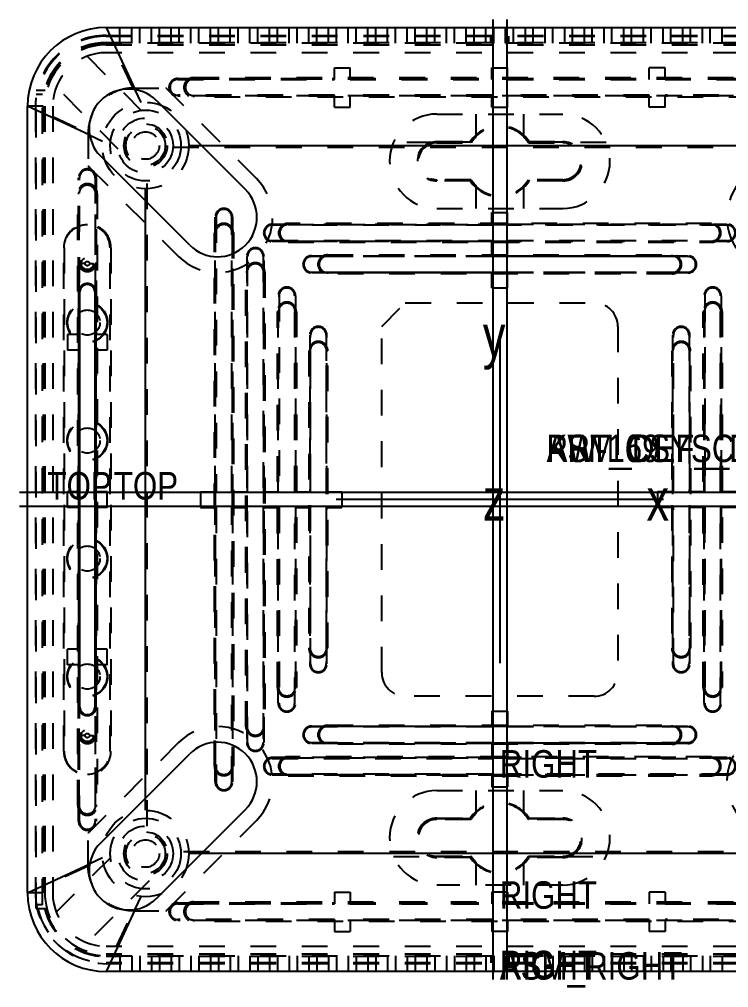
# Model space of a CAD drawing. Header units: millimetres. Extents: x 0 to 594, y 0 to 420.
# Drawn here: x 101.2 to 191.4, y 99.9 to 223 of the extents above; entities that cross this region are included whole.
import ezdxf

# ---------------------------------------------------------------- set-up
doc = ezdxf.new("R2010")
doc.units = ezdxf.units.MM
doc.header["$LTSCALE"] = 32.67
doc.linetypes.add('HIDDEN', pattern=[0.2, 0.1, -0.1])
doc.layers.get('0').update_dxf_attribs({"linetype": 'CONTINUOUS'})
for name, color, linetype in [('01___PRT_ALL_DTM_PLN', 7, 'CONTINUOUS'), ('01__ASM_ALL_DTM_PLN', 7, 'CONTINUOUS'), ('05___PRT_ALL_DTM_CSYS', 7, 'CONTINUOUS'), ('05__ASM_ALL_DTM_CSYS', 7, 'CONTINUOUS'), ('DEFAULT_2', 8, 'HIDDEN')]:
    doc.layers.add(name, color=color, linetype=linetype)
doc.styles.get("Standard").update_dxf_attribs({"font": 'txt', "width": 0.85})
doc.styles.add('TEXTSTYLE_2', font='txt', dxfattribs={"width": 0.8})

msp = doc.modelspace()

# ---------------------------------------------------------------- linework, layer by layer
at = {"color": 7, "linetype": 'Continuous'}
for p, q in [((112.28, 221.95), (115.97, 214.05)), ((112.28, 221.95), (212.28, 221.95)), ((102.28, 111.95), (102.28, 211.95)), ((110.19, 208.27), (102.28, 211.95)), ((129.96, 201.35), (118.65, 212.66)), ((124.35, 206.95), (200.21, 206.95)), ((122.89, 194.28), (111.58, 205.59)), ((117.28, 124.02), (117.28, 199.88)), ((108.78, 135.55), (108.78, 188.35)), ((108.78, 188.35), (108.82, 188.35)), ((108.82, 135.55), (108.82, 188.35)), ((108.9, 135.55), (108.9, 188.35)), ((108.9, 188.35), (108.93, 188.35)), ((108.93, 135.55), (108.93, 188.35)), ((110.83, 188.35), (110.83, 135.55)), ((110.83, 188.35), (110.87, 188.35)), ((110.87, 188.35), (110.87, 135.55)), ((110.95, 188.35), (110.95, 135.55)), ((110.95, 188.35), (110.98, 188.35)), ((110.98, 188.35), (110.98, 135.55)), ((108.82, 135.55), (108.78, 135.55)), ((108.93, 135.55), (108.9, 135.55)), ((110.87, 135.55), (110.83, 135.55)), ((110.98, 135.55), (110.95, 135.55)), ((111.58, 118.32), (122.89, 129.63)), ((118.65, 111.25), (129.96, 122.56)), ((200.21, 116.95), (124.35, 116.95)), ((102.28, 111.95), (110.19, 115.64)), ((115.97, 109.86), (112.28, 101.95)), ((212.28, 101.95), (112.28, 101.95))]:
    msp.add_line(p, q, dxfattribs=at)
for centre, radius, start, end in [((112.28, 211.95), 10, 90, 180), ((115.11, 209.13), 5, 45, 225), ((126.42, 197.81), 5, 225, 45), ((126.42, 126.1), 5, 315, 135), ((115.11, 114.78), 5, 135, 315), ((112.28, 111.95), 10, 180, 270)]:
    msp.add_arc(centre, radius, start, end, dxfattribs=at)
for points, knots in [([(108.78, 188.35), (108.78, 188.5), (108.85, 188.79), (109.1, 189.15), (109.46, 189.39), (109.88, 189.48), (110.31, 189.39), (110.67, 189.15), (110.92, 188.79), (110.98, 188.5), (110.98, 188.35)], [0, 0, 0, 0, 0.126074, 0.251531, 0.376173, 0.500022, 0.623873, 0.748489, 0.873936, 1, 1, 1, 1]), ([(108.82, 188.35), (108.82, 188.49), (108.88, 188.77), (109.12, 189.12), (109.47, 189.36), (109.88, 189.45), (110.29, 189.36), (110.64, 189.12), (110.89, 188.77), (110.95, 188.49), (110.95, 188.35)], [0, 0, 0, 0, 0.126055, 0.251512, 0.376163, 0.499999, 0.623835, 0.748484, 0.873943, 1, 1, 1, 1]), ([(108.9, 188.35), (108.9, 188.48), (108.94, 188.68), (109.07, 188.9), (109.23, 189.1), (109.5, 189.28), (109.88, 189.37), (110.26, 189.28), (110.59, 189.06), (110.81, 188.74), (110.87, 188.48), (110.87, 188.35)], [0, 0, 0, 0, 0.125982, 0.189061, 0.251933, 0.376497, 0.500272, 0.624074, 0.748635, 0.874023, 1, 1, 1, 1]), ([(110.83, 188.35), (110.83, 188.48), (110.79, 188.67), (110.67, 188.88), (110.51, 189.07), (110.25, 189.25), (109.88, 189.33), (109.51, 189.25), (109.26, 189.07), (109.1, 188.88), (108.97, 188.67), (108.93, 188.48), (108.93, 188.35)], [0, 0, 0, 0, 0.125918, 0.188967, 0.2518, 0.376256, 0.500005, 0.623755, 0.748214, 0.811046, 0.874091, 1, 1, 1, 1]), ([(110.98, 135.55), (110.98, 135.41), (110.92, 135.12), (110.67, 134.76), (110.31, 134.52), (109.88, 134.42), (109.46, 134.52), (109.1, 134.76), (108.85, 135.12), (108.78, 135.41), (108.78, 135.55)], [0, 0, 0, 0, 0.126074, 0.251531, 0.376173, 0.500022, 0.623873, 0.748489, 0.873936, 1, 1, 1, 1]), ([(110.95, 135.55), (110.95, 135.41), (110.89, 135.13), (110.64, 134.79), (110.29, 134.55), (109.88, 134.46), (109.47, 134.55), (109.12, 134.79), (108.88, 135.13), (108.82, 135.41), (108.82, 135.55)], [0, 0, 0, 0, 0.126055, 0.251512, 0.376163, 0.499999, 0.623835, 0.748484, 0.873943, 1, 1, 1, 1]), ([(110.87, 135.55), (110.87, 135.43), (110.83, 135.23), (110.7, 135), (110.53, 134.81), (110.26, 134.62), (109.88, 134.54), (109.5, 134.62), (109.18, 134.84), (108.95, 135.17), (108.9, 135.43), (108.9, 135.55)], [0, 0, 0, 0, 0.125981, 0.189061, 0.251933, 0.376497, 0.500272, 0.624074, 0.748635, 0.874023, 1, 1, 1, 1]), ([(108.93, 135.55), (108.93, 135.43), (108.97, 135.24), (109.1, 135.02), (109.26, 134.83), (109.51, 134.66), (109.88, 134.58), (110.25, 134.66), (110.51, 134.83), (110.67, 135.02), (110.79, 135.24), (110.83, 135.43), (110.83, 135.55)], [0, 0, 0, 0, 0.125918, 0.188967, 0.2518, 0.376256, 0.500005, 0.623755, 0.748214, 0.811046, 0.874091, 1, 1, 1, 1])]:
    msp.add_open_spline(points, degree=3, knots=knots, dxfattribs=at)
at = {"layer": '01___PRT_ALL_DTM_PLN', "color": 9, "linetype": 'Continuous'}
for p, q in [((161.39, 222.98), (161.39, 100.92)), ((223.31, 161.06), (101.25, 161.06))]:
    msp.add_line(p, q, dxfattribs=at)
at = {"layer": '01___PRT_ALL_DTM_PLN', "color": 7, "linetype": 'Continuous'}
for p, q in [((163.17, 222.98), (163.17, 100.92)), ((223.31, 162.84), (101.25, 162.84))]:
    msp.add_line(p, q, dxfattribs=at)
at = {"layer": '01__ASM_ALL_DTM_PLN', "color": 9, "linetype": 'Continuous'}
for p, q in [((161.39, 222.99), (161.39, 100.92)), ((223.32, 161.06), (101.25, 161.06))]:
    msp.add_line(p, q, dxfattribs=at)
at = {"layer": '01__ASM_ALL_DTM_PLN', "color": 7, "linetype": 'Continuous'}
for p, q in [((163.17, 222.99), (163.17, 100.92)), ((223.32, 162.84), (101.25, 162.84))]:
    msp.add_line(p, q, dxfattribs=at)
at = {"layer": '05___PRT_ALL_DTM_CSYS', "color": 7, "linetype": 'Continuous'}
for p, q in [((162.28, 182.74), (162.28, 141.16)), ((162.28, 182.74), (162.28, 141.16)), ((162.28, 182.74), (162.28, 141.16)), ((162.28, 182.74), (162.28, 141.16)), ((162.28, 182.74), (162.28, 141.16)), ((183.07, 161.95), (141.49, 161.95)), ((183.07, 161.95), (141.49, 161.95)), ((183.07, 161.95), (141.49, 161.95)), ((183.07, 161.95), (141.49, 161.95)), ((183.07, 161.95), (141.49, 161.95))]:
    msp.add_line(p, q, dxfattribs=at)
at = {"layer": '05__ASM_ALL_DTM_CSYS', "color": 7, "linetype": 'Continuous'}
for p, q in [((162.28, 182.74), (162.28, 141.16)), ((162.28, 182.74), (162.28, 141.16)), ((162.28, 182.74), (162.28, 141.16)), ((183.07, 161.95), (141.49, 161.95)), ((183.07, 161.95), (141.49, 161.95)), ((183.07, 161.95), (141.49, 161.95))]:
    msp.add_line(p, q, dxfattribs=at)
at = {"layer": 'DEFAULT_2', "color": 8, "linetype": 'HIDDEN'}
for p, q in [((114.03, 219.95), (114.03, 221.95)), ((115.53, 219.95), (115.53, 221.95)), ((116.53, 219.95), (116.53, 221.95)), ((118.03, 219.95), (118.03, 221.95)), ((119.03, 219.95), (119.03, 221.95)), ((120.53, 219.95), (120.53, 221.95)), ((121.53, 219.95), (121.53, 221.95)), ((123.03, 219.95), (123.03, 221.95)), ((124.03, 219.95), (124.03, 221.95)), ((125.53, 219.95), (125.53, 221.95)), ((126.53, 219.95), (126.53, 221.95)), ((128.03, 219.95), (128.03, 221.95)), ((129.03, 219.95), (129.03, 221.95)), ((130.53, 219.95), (130.53, 221.95)), ((131.53, 219.95), (131.53, 221.95)), ((133.03, 219.95), (133.03, 221.95)), ((134.03, 219.95), (134.03, 221.95)), ((135.53, 219.95), (135.53, 221.95)), ((136.53, 219.95), (136.53, 221.95)), ((138.03, 219.95), (138.03, 221.95)), ((139.03, 219.95), (139.03, 221.95)), ((140.53, 219.95), (140.53, 221.95)), ((141.53, 219.95), (141.53, 221.95)), ((143.03, 219.95), (143.03, 221.95)), ((144.03, 219.95), (144.03, 221.95)), ((145.53, 219.95), (145.53, 221.95)), ((146.53, 219.95), (146.53, 221.95)), ((148.03, 219.95), (148.03, 221.95)), ((149.03, 219.95), (149.03, 221.95)), ((150.53, 219.95), (150.53, 221.95)), ((151.53, 219.95), (151.53, 221.95)), ((153.03, 219.95), (153.03, 221.95)), ((154.03, 219.95), (154.03, 221.95)), ((155.53, 219.95), (155.53, 221.95)), ((156.53, 219.95), (156.53, 221.95)), ((158.03, 219.95), (158.03, 221.95)), ((159.03, 219.95), (159.03, 221.95)), ((160.53, 219.95), (160.53, 221.95)), ((161.53, 219.95), (161.53, 221.95)), ((163.03, 219.95), (163.03, 221.95)), ((164.03, 219.95), (164.03, 221.95)), ((165.53, 219.95), (165.53, 221.95)), ((166.53, 219.95), (166.53, 221.95)), ((168.03, 219.95), (168.03, 221.95)), ((169.03, 219.95), (169.03, 221.95)), ((170.53, 219.95), (170.53, 221.95)), ((171.53, 219.95), (171.53, 221.95)), ((173.03, 219.95), (173.03, 221.95)), ((174.03, 219.95), (174.03, 221.95)), ((175.53, 219.95), (175.53, 221.95)), ((176.53, 219.95), (176.53, 221.95)), ((178.03, 219.95), (178.03, 221.95)), ((179.03, 219.95), (179.03, 221.95)), ((180.53, 219.95), (180.53, 221.95)), ((181.53, 219.95), (181.53, 221.95)), ((183.03, 219.95), (183.03, 221.95)), ((184.03, 219.95), (184.03, 221.95)), ((185.53, 219.95), (185.53, 221.95)), ((186.53, 219.95), (186.53, 221.95)), ((188.03, 219.95), (188.03, 221.95)), ((189.03, 219.95), (189.03, 221.95)), ((190.53, 219.95), (190.53, 221.95)), ((112.28, 220.95), (212.28, 220.95)), ((112.28, 220.85), (212.28, 220.85)), ((161.13, 220.05), (161.13, 220.85)), ((161.38, 219.75), (161.38, 220.95)), ((163.18, 219.75), (163.18, 220.95)), ((163.43, 220.05), (163.43, 220.85)), ((112.28, 220.05), (212.28, 220.05)), ((212.28, 219.95), (112.28, 219.95)), ((112.28, 219.75), (212.28, 219.75)), ((109.85, 218.31), (117.73, 210.42)), ((212.28, 218.75), (112.28, 218.75)), ((115.69, 214.26), (113.59, 218.75)), ((141.28, 215.35), (141.28, 216.85)), ((141.28, 216.85), (143.28, 216.85)), ((143.28, 215.35), (143.28, 216.85)), ((161.28, 215.35), (161.28, 216.85)), ((161.28, 216.85), (163.28, 216.85)), ((163.28, 215.35), (163.28, 216.85)), ((181.28, 215.35), (181.28, 216.85)), ((183.28, 216.85), (181.28, 216.85)), ((183.28, 215.35), (183.28, 216.85)), ((121.38, 215.35), (121.38, 215.47)), ((121.38, 215.47), (141.28, 215.47)), ((123.38, 215.58), (123.38, 215.41)), ((123.38, 215.58), (201.18, 215.58)), ((123.38, 215.41), (201.18, 215.41)), ((143.28, 215.47), (161.28, 215.47)), ((163.28, 215.47), (181.28, 215.47)), ((183.28, 215.47), (203.18, 215.47)), ((113.81, 206.5), (105.93, 214.38)), ((115.69, 214.26), (119.87, 214.26)), ((121.38, 215.35), (141.28, 215.35)), ((143.28, 215.35), (161.28, 215.35)), ((163.28, 215.35), (181.28, 215.35)), ((183.28, 215.35), (203.18, 215.35)), ((103.38, 109.95), (103.38, 213.95)), ((104.54, 213.95), (103.38, 213.95)), ((104.18, 213.45), (103.38, 213.45)), ((104.18, 110.45), (104.18, 213.45)), ((116.73, 212.43), (115.97, 214.05)), ((131.37, 202.76), (120.06, 214.08)), ((121.38, 213.21), (121.38, 213.35)), ((141.28, 213.35), (121.38, 213.35)), ((141.28, 213.21), (121.38, 213.21)), ((123.38, 213.3), (123.38, 213.1)), ((123.38, 213.3), (201.18, 213.3)), ((201.18, 213.1), (123.38, 213.1)), ((141.28, 211.85), (141.28, 213.35)), ((143.28, 211.85), (143.28, 213.35)), ((161.28, 213.35), (143.28, 213.35)), ((161.28, 213.21), (143.28, 213.21)), ((161.28, 211.85), (161.28, 213.35)), ((163.28, 211.85), (163.28, 213.35)), ((181.28, 213.35), (163.28, 213.35)), ((181.28, 213.21), (163.28, 213.21)), ((181.28, 211.85), (181.28, 213.35)), ((183.28, 211.85), (183.28, 213.35)), ((203.18, 213.35), (183.28, 213.35)), ((203.18, 213.21), (183.28, 213.21)), ((104.28, 211.95), (102.28, 211.95)), ((103.28, 211.95), (103.28, 111.95)), ((104.28, 211.95), (104.28, 111.95)), ((104.48, 211.95), (104.48, 111.95)), ((105.48, 211.95), (105.48, 111.95)), ((141.28, 211.85), (143.28, 211.85)), ((161.28, 211.85), (163.28, 211.85)), ((183.28, 211.85), (181.28, 211.85)), ((105.48, 210.64), (109.98, 208.54)), ((154.28, 210.95), (170.28, 210.95)), ((159.28, 208.09), (159.28, 210.95)), ((165.28, 210.95), (165.28, 208.09)), ((109.98, 208.54), (109.98, 204.36)), ((110.19, 208.27), (111.81, 207.51)), ((122.78, 206.95), (124.35, 206.95)), ((153.72, 207.33), (148.78, 207.33)), ((154.28, 207.45), (154.28, 207.4)), ((154.28, 207.45), (158.54, 207.45)), ((158.57, 207.4), (154.28, 207.4)), ((154.28, 207.3), (154.28, 207.35)), ((154.28, 207.35), (158.6, 207.35)), ((154.28, 207.3), (158.63, 207.3)), ((158.63, 207.3), (158.6, 207.35)), ((165.94, 207.3), (170.28, 207.3)), ((165.97, 207.35), (170.28, 207.35)), ((170.28, 207.4), (166, 207.4)), ((166.02, 207.45), (170.28, 207.45)), ((170.28, 207.4), (170.28, 207.45)), ((170.28, 207.35), (170.28, 207.3)), ((175.79, 207.33), (170.85, 207.33)), ((120.78, 206.76), (203.79, 206.76)), ((110.16, 204.18), (121.47, 192.86)), ((117.48, 120.45), (117.48, 203.46)), ((108.76, 182.95), (108.76, 202.85)), ((108.76, 202.85), (108.88, 202.85)), ((108.88, 182.95), (108.88, 202.85)), ((110.88, 202.85), (110.88, 182.95)), ((110.88, 202.85), (111.02, 202.85)), ((111.02, 202.85), (111.02, 182.95)), ((154.28, 202.56), (154.28, 202.61)), ((158.63, 202.61), (154.28, 202.61)), ((158.6, 202.56), (154.28, 202.56)), ((154.28, 202.51), (154.28, 202.45)), ((158.57, 202.51), (154.28, 202.51)), ((158.54, 202.45), (154.28, 202.45)), ((165.94, 202.61), (165.97, 202.56)), ((170.28, 202.61), (165.94, 202.61)), ((170.28, 202.56), (165.97, 202.56)), ((170.28, 202.51), (166, 202.51)), ((170.28, 202.45), (166.02, 202.45)), ((170.28, 202.61), (170.28, 202.56)), ((170.28, 202.45), (170.28, 202.51)), ((108.66, 123.05), (108.66, 200.85)), ((108.83, 200.85), (108.66, 200.85)), ((108.83, 123.05), (108.83, 200.85)), ((110.93, 123.05), (110.93, 200.85)), ((111.13, 200.85), (110.93, 200.85)), ((111.13, 200.85), (111.13, 123.05)), ((117.28, 199.88), (117.28, 201.45)), ((159.28, 198.95), (159.28, 201.81)), ((165.28, 201.81), (165.28, 198.95)), ((154.28, 198.95), (170.28, 198.95)), ((161.28, 196.85), (161.28, 198.45)), ((161.28, 198.45), (163.28, 198.45)), ((163.28, 196.85), (163.28, 198.45)), ((126.13, 162.95), (126.13, 197.85)), ((126.13, 197.85), (126.24, 197.85)), ((126.24, 197.85), (126.24, 162.95)), ((128.23, 162.95), (128.23, 197.85)), ((128.23, 197.85), (128.33, 197.85)), ((128.33, 197.85), (128.33, 162.95)), ((133.38, 196.85), (133.38, 196.95)), ((133.38, 196.95), (161.28, 196.95)), ((135.38, 197.06), (135.38, 196.9)), ((189.18, 197.06), (135.38, 197.06)), ((163.28, 196.95), (191.18, 196.95)), ((189.18, 196.9), (189.18, 197.06)), ((191.18, 196.95), (191.18, 196.85)), ((126.03, 128.05), (126.03, 195.85)), ((126.18, 195.85), (126.03, 195.85)), ((126.18, 128.05), (126.18, 195.85)), ((128.28, 195.85), (128.28, 128.05)), ((128.44, 195.85), (128.28, 195.85)), ((128.44, 195.85), (128.44, 128.05)), ((161.28, 196.85), (133.38, 196.85)), ((135.38, 196.9), (189.18, 196.9)), ((191.18, 196.85), (163.28, 196.85)), ((133.38, 194.75), (133.38, 194.86)), ((133.38, 194.86), (161.28, 194.86)), ((161.28, 194.75), (133.38, 194.75)), ((135.38, 194.81), (135.38, 194.65)), ((135.38, 194.81), (189.18, 194.81)), ((135.38, 194.65), (189.18, 194.65)), ((161.28, 192.85), (161.28, 194.86)), ((163.28, 192.85), (163.28, 194.86)), ((163.28, 194.86), (191.18, 194.86)), ((191.18, 194.75), (163.28, 194.75)), ((189.18, 194.65), (189.18, 194.81)), ((191.18, 194.86), (191.18, 194.75)), ((106.88, 129.95), (106.88, 193.95)), ((106.88, 193.95), (106.94, 193.95)), ((106.94, 193.95), (106.94, 129.95)), ((112.77, 129.95), (112.77, 193.95)), ((112.77, 193.95), (112.88, 193.95)), ((112.88, 193.95), (112.88, 129.95)), ((130.13, 192.85), (130.13, 162.95)), ((130.13, 192.85), (130.24, 192.85)), ((130.24, 162.95), (130.24, 192.85)), ((132.23, 192.85), (132.23, 162.95)), ((132.23, 192.85), (132.33, 192.85)), ((132.33, 162.95), (132.33, 192.85)), ((138.38, 192.85), (138.38, 192.95)), ((138.38, 192.95), (161.28, 192.95)), ((161.28, 192.85), (138.38, 192.85)), ((140.38, 193.06), (140.38, 192.9)), ((140.38, 193.06), (184.18, 193.06)), ((140.38, 192.9), (184.18, 192.9)), ((163.28, 192.95), (186.18, 192.95)), ((186.18, 192.85), (163.28, 192.85)), ((184.18, 192.9), (184.18, 193.06)), ((186.18, 192.95), (186.18, 192.85)), ((109.61, 191.95), (109.11, 191.95)), ((110.16, 191.95), (110.66, 191.95)), ((130.03, 133.05), (130.03, 190.85)), ((130.18, 190.85), (130.03, 190.85)), ((130.18, 133.05), (130.18, 190.85)), ((132.28, 190.85), (132.28, 133.05)), ((132.44, 190.85), (132.28, 190.85)), ((132.44, 190.85), (132.44, 133.05)), ((138.38, 190.75), (138.38, 190.86)), ((138.38, 190.86), (161.28, 190.86)), ((140.38, 190.81), (140.38, 190.65)), ((184.18, 190.81), (140.38, 190.81)), ((161.28, 188.86), (161.28, 190.86)), ((163.28, 188.86), (163.28, 190.86)), ((163.28, 190.86), (186.18, 190.86)), ((184.18, 190.65), (184.18, 190.81)), ((186.18, 190.86), (186.18, 190.75)), ((161.28, 190.75), (138.38, 190.75)), ((184.18, 190.65), (140.38, 190.65)), ((186.18, 190.75), (163.28, 190.75)), ((161.28, 188.86), (163.28, 188.86)), ((134.13, 162.95), (134.13, 187.85)), ((134.13, 187.85), (134.24, 187.85)), ((134.24, 187.85), (134.24, 162.95)), ((136.23, 162.95), (136.23, 187.85)), ((136.23, 187.85), (136.33, 187.85)), ((136.33, 187.85), (136.33, 162.95)), ((188.23, 162.95), (188.23, 187.85)), ((188.23, 187.85), (188.34, 187.85)), ((188.34, 187.85), (188.34, 162.95)), ((190.33, 162.95), (190.33, 187.85)), ((190.33, 187.85), (190.43, 187.85)), ((190.43, 187.85), (190.43, 162.95)), ((147.28, 183.95), (150.28, 186.95)), ((150.28, 186.95), (174.28, 186.95)), ((134.03, 138.05), (134.03, 185.85)), ((134.18, 185.85), (134.03, 185.85)), ((134.18, 138.05), (134.18, 185.85)), ((136.28, 185.85), (136.28, 138.05)), ((136.44, 185.85), (136.28, 185.85)), ((136.44, 185.85), (136.44, 138.05)), ((188.13, 138.05), (188.13, 185.85)), ((188.28, 185.85), (188.13, 185.85)), ((188.28, 185.85), (188.28, 138.05)), ((190.38, 138.05), (190.38, 185.85)), ((190.54, 185.85), (190.38, 185.85)), ((190.54, 185.85), (190.54, 138.05)), ((147.28, 139.95), (147.28, 183.95)), ((177.28, 183.95), (177.28, 139.95)), ((107.38, 182.95), (107.38, 180.95)), ((108.88, 182.95), (107.38, 182.95)), ((112.38, 182.95), (110.88, 182.95)), ((112.38, 182.95), (112.38, 180.95)), ((138.13, 182.85), (138.13, 162.95)), ((138.13, 182.85), (138.24, 182.85)), ((138.24, 162.95), (138.24, 182.85)), ((140.23, 182.85), (140.23, 162.95)), ((140.23, 182.85), (140.33, 182.85)), ((140.33, 162.95), (140.33, 182.85)), ((184.23, 182.85), (184.23, 162.95)), ((184.23, 182.85), (184.34, 182.85)), ((184.34, 162.95), (184.34, 182.85)), ((186.33, 182.85), (186.43, 182.85)), ((186.33, 182.85), (186.33, 162.95)), ((186.43, 162.95), (186.43, 182.85)), ((108.88, 180.95), (107.38, 180.95)), ((108.76, 162.95), (108.76, 180.95)), ((108.88, 162.95), (108.88, 180.95)), ((110.88, 180.95), (110.88, 162.95)), ((112.38, 180.95), (110.88, 180.95)), ((111.02, 180.95), (111.02, 162.95)), ((138.03, 180.85), (138.03, 143.05)), ((138.18, 180.85), (138.03, 180.85)), ((138.18, 180.85), (138.18, 143.05)), ((140.28, 143.05), (140.28, 180.85)), ((140.44, 180.85), (140.28, 180.85)), ((140.44, 143.05), (140.44, 180.85)), ((184.13, 180.85), (184.13, 143.05)), ((184.28, 180.85), (184.13, 180.85)), ((184.28, 143.05), (184.28, 180.85)), ((186.54, 180.85), (186.38, 180.85)), ((186.38, 180.85), (186.38, 143.05)), ((186.54, 143.05), (186.54, 180.85)), ((107.38, 160.95), (107.38, 162.95)), ((108.88, 162.95), (107.38, 162.95)), ((112.38, 162.95), (110.88, 162.95)), ((112.38, 160.95), (112.38, 162.95)), ((124.24, 162.95), (124.24, 160.95)), ((124.24, 162.95), (126.24, 162.95)), ((128.23, 162.95), (130.24, 162.95)), ((132.23, 162.95), (134.24, 162.95)), ((136.23, 162.95), (138.24, 162.95)), ((140.23, 162.95), (142.23, 162.95)), ((142.23, 162.95), (142.23, 160.95)), ((184.34, 162.95), (182.34, 162.95)), ((182.34, 162.95), (182.34, 160.95)), ((188.34, 162.95), (186.33, 162.95)), ((192.34, 162.95), (190.33, 162.95)), ((108.88, 160.95), (107.38, 160.95)), ((108.76, 142.95), (108.76, 160.95)), ((108.88, 142.95), (108.88, 160.95)), ((110.88, 160.95), (110.88, 142.95)), ((112.38, 160.95), (110.88, 160.95)), ((111.02, 160.95), (111.02, 142.95)), ((124.24, 160.95), (126.24, 160.95)), ((126.13, 126.05), (126.13, 160.95)), ((126.24, 160.95), (126.24, 126.05)), ((128.23, 126.05), (128.23, 160.95)), ((128.23, 160.95), (130.24, 160.95)), ((128.33, 160.95), (128.33, 126.05)), ((130.13, 160.95), (130.13, 131.05)), ((130.24, 131.05), (130.24, 160.95)), ((132.23, 160.95), (132.23, 131.05)), ((132.23, 160.95), (134.24, 160.95)), ((132.33, 131.05), (132.33, 160.95)), ((134.13, 136.05), (134.13, 160.95)), ((134.24, 160.95), (134.24, 136.05)), ((136.23, 136.05), (136.23, 160.95)), ((136.23, 160.95), (138.24, 160.95)), ((136.33, 160.95), (136.33, 136.05)), ((138.13, 160.95), (138.13, 141.05)), ((138.24, 141.05), (138.24, 160.95)), ((140.23, 160.95), (140.23, 141.05)), ((140.23, 160.95), (142.23, 160.95)), ((140.33, 141.05), (140.33, 160.95)), ((184.34, 160.95), (182.34, 160.95)), ((184.23, 160.95), (184.23, 141.05)), ((184.34, 141.05), (184.34, 160.95)), ((188.34, 160.95), (186.33, 160.95)), ((186.33, 160.95), (186.33, 141.05)), ((186.43, 141.05), (186.43, 160.95)), ((188.23, 136.05), (188.23, 160.95)), ((188.34, 160.95), (188.34, 136.05)), ((192.34, 160.95), (190.33, 160.95)), ((190.33, 136.05), (190.33, 160.95)), ((190.43, 160.95), (190.43, 136.05)), ((107.38, 140.95), (107.38, 142.95)), ((108.88, 142.95), (107.38, 142.95)), ((112.38, 142.95), (110.88, 142.95)), ((112.38, 140.95), (112.38, 142.95)), ((138.03, 143.05), (138.18, 143.05)), ((140.28, 143.05), (140.44, 143.05)), ((184.13, 143.05), (184.28, 143.05)), ((186.38, 143.05), (186.54, 143.05)), ((108.88, 140.95), (107.38, 140.95)), ((108.76, 121.05), (108.76, 140.95)), ((108.88, 121.05), (108.88, 140.95)), ((110.88, 140.95), (110.88, 121.05)), ((112.38, 140.95), (110.88, 140.95)), ((111.02, 140.95), (111.02, 121.05)), ((138.24, 141.05), (138.13, 141.05)), ((140.33, 141.05), (140.23, 141.05)), ((184.34, 141.05), (184.23, 141.05)), ((186.43, 141.05), (186.33, 141.05)), ((134.03, 138.05), (134.18, 138.05)), ((136.28, 138.05), (136.44, 138.05)), ((188.13, 138.05), (188.28, 138.05)), ((190.38, 138.05), (190.54, 138.05)), ((174.28, 136.95), (150.28, 136.95)), ((134.24, 136.05), (134.13, 136.05)), ((136.33, 136.05), (136.23, 136.05)), ((188.34, 136.05), (188.23, 136.05)), ((190.43, 136.05), (190.33, 136.05)), ((161.28, 135.05), (163.28, 135.05)), ((161.28, 135.05), (161.28, 133.05)), ((163.28, 135.05), (163.28, 133.05)), ((130.03, 133.05), (130.18, 133.05)), ((132.28, 133.05), (132.44, 133.05)), ((138.38, 133.15), (161.28, 133.15)), ((138.38, 133.05), (138.38, 133.15)), ((161.28, 133.05), (138.38, 133.05)), ((140.38, 133.26), (184.18, 133.26)), ((140.38, 133.26), (140.38, 133.1)), ((184.18, 133.1), (140.38, 133.1)), ((163.28, 133.15), (186.18, 133.15)), ((186.18, 133.05), (163.28, 133.05)), ((184.18, 133.1), (184.18, 133.26)), ((186.18, 133.15), (186.18, 133.05)), ((109.61, 131.95), (109.11, 131.95)), ((110.16, 131.95), (110.66, 131.95)), ((121.47, 131.05), (110.16, 119.73)), ((130.24, 131.05), (130.13, 131.05)), ((132.33, 131.05), (132.23, 131.05)), ((138.38, 131.06), (161.28, 131.06)), ((138.38, 130.95), (138.38, 131.06)), ((161.28, 130.95), (138.38, 130.95)), ((140.38, 131.01), (184.18, 131.01)), ((140.38, 131.01), (140.38, 130.85)), ((184.18, 130.85), (140.38, 130.85)), ((161.28, 131.06), (161.28, 129.05)), ((163.28, 131.06), (186.18, 131.06)), ((163.28, 131.06), (163.28, 129.05)), ((186.18, 130.95), (163.28, 130.95)), ((184.18, 130.85), (184.18, 131.01)), ((186.18, 131.06), (186.18, 130.95)), ((106.94, 129.95), (106.88, 129.95)), ((112.88, 129.95), (112.77, 129.95)), ((189.18, 129.26), (135.38, 129.26)), ((135.38, 129.26), (135.38, 129.1)), ((189.18, 129.1), (189.18, 129.26)), ((126.03, 128.05), (126.18, 128.05)), ((128.28, 128.05), (128.44, 128.05)), ((133.38, 129.05), (133.38, 129.15)), ((161.28, 129.15), (133.38, 129.15)), ((133.38, 129.05), (161.28, 129.05)), ((135.38, 129.1), (189.18, 129.1)), ((191.18, 129.15), (163.28, 129.15)), ((163.28, 129.05), (191.18, 129.05)), ((191.18, 129.15), (191.18, 129.05)), ((161.28, 127.06), (133.38, 127.06)), ((133.38, 126.95), (133.38, 127.06)), ((133.38, 126.95), (161.28, 126.95)), ((135.38, 127.01), (189.18, 127.01)), ((135.38, 127.01), (135.38, 126.85)), ((135.38, 126.85), (189.18, 126.85)), ((161.28, 127.06), (161.28, 125.45)), ((191.18, 127.06), (163.28, 127.06)), ((163.28, 127.06), (163.28, 125.45)), ((163.28, 126.95), (191.18, 126.95)), ((189.18, 126.85), (189.18, 127.01)), ((191.18, 127.06), (191.18, 126.95)), ((126.24, 126.05), (126.13, 126.05)), ((128.33, 126.05), (128.23, 126.05)), ((154.28, 124.95), (170.28, 124.95)), ((159.28, 122.09), (159.28, 124.95)), ((161.28, 125.45), (163.28, 125.45)), ((165.28, 124.95), (165.28, 122.09)), ((117.28, 122.45), (117.28, 124.02)), ((108.66, 123.05), (108.83, 123.05)), ((110.93, 123.05), (111.13, 123.05)), ((108.88, 121.05), (108.76, 121.05)), ((111.02, 121.05), (110.88, 121.05)), ((120.06, 109.83), (131.37, 121.15)), ((154.28, 121.45), (158.54, 121.45)), ((154.28, 121.45), (154.28, 121.4)), ((154.28, 121.4), (158.57, 121.4)), ((158.6, 121.35), (154.28, 121.35)), ((154.28, 121.3), (154.28, 121.35)), ((158.63, 121.3), (154.28, 121.3)), ((158.63, 121.3), (158.6, 121.35)), ((170.28, 121.3), (165.94, 121.3)), ((170.28, 121.35), (165.97, 121.35)), ((166, 121.4), (170.28, 121.4)), ((166.02, 121.45), (170.28, 121.45)), ((170.28, 121.4), (170.28, 121.45)), ((170.28, 121.35), (170.28, 121.3)), ((109.98, 115.36), (109.98, 119.54)), ((105.93, 109.52), (113.81, 117.41)), ((203.79, 117.15), (120.78, 117.15)), ((124.35, 116.95), (122.78, 116.95)), ((111.81, 116.4), (110.19, 115.64)), ((148.78, 116.57), (153.72, 116.57)), ((154.28, 116.61), (158.63, 116.61)), ((154.28, 116.56), (154.28, 116.61)), ((154.28, 116.56), (158.6, 116.56)), ((158.57, 116.51), (154.28, 116.51)), ((154.28, 116.51), (154.28, 116.45)), ((158.54, 116.45), (154.28, 116.45)), ((159.28, 112.95), (159.28, 115.81)), ((165.28, 115.81), (165.28, 112.95)), ((165.94, 116.61), (170.28, 116.61)), ((165.94, 116.61), (165.97, 116.56)), ((165.97, 116.56), (170.28, 116.56)), ((170.28, 116.51), (166, 116.51)), ((170.28, 116.45), (166.02, 116.45)), ((170.28, 116.61), (170.28, 116.56)), ((170.28, 116.45), (170.28, 116.51)), ((170.85, 116.57), (175.79, 116.57)), ((109.98, 115.36), (105.48, 113.26)), ((117.73, 113.48), (109.85, 105.6)), ((141.28, 112.05), (143.28, 112.05)), ((141.28, 112.05), (141.28, 110.55)), ((143.28, 112.05), (143.28, 110.55)), ((170.28, 112.95), (154.28, 112.95)), ((163.28, 112.05), (161.28, 112.05)), ((161.28, 112.05), (161.28, 110.55)), ((163.28, 112.05), (163.28, 110.55)), ((183.28, 112.05), (181.28, 112.05)), ((181.28, 112.05), (181.28, 110.55)), ((183.28, 112.05), (183.28, 110.55)), ((104.28, 111.95), (102.28, 111.95)), ((115.97, 109.86), (116.73, 111.48)), ((123.38, 110.8), (201.18, 110.8)), ((123.38, 110.8), (123.38, 110.61)), ((104.18, 110.45), (103.38, 110.45)), ((103.38, 109.95), (104.54, 109.95)), ((113.59, 105.15), (115.69, 109.65)), ((115.69, 109.65), (119.87, 109.65)), ((121.38, 110.7), (141.28, 110.7)), ((121.38, 110.55), (121.38, 110.7)), ((121.38, 110.55), (141.28, 110.55)), ((123.38, 110.61), (201.18, 110.61)), ((143.28, 110.7), (161.28, 110.7)), ((143.28, 110.55), (161.28, 110.55)), ((163.28, 110.7), (181.28, 110.7)), ((163.28, 110.55), (181.28, 110.55)), ((183.28, 110.7), (203.18, 110.7)), ((183.28, 110.55), (203.18, 110.55)), ((141.28, 108.55), (121.38, 108.55)), ((121.38, 108.44), (121.38, 108.55)), ((141.28, 108.44), (121.38, 108.44)), ((123.38, 108.5), (201.18, 108.5)), ((123.38, 108.5), (123.38, 108.33)), ((201.18, 108.33), (123.38, 108.33)), ((141.28, 108.55), (141.28, 107.05)), ((161.28, 108.55), (143.28, 108.55)), ((143.28, 108.55), (143.28, 107.05)), ((161.28, 108.44), (143.28, 108.44)), ((161.28, 108.55), (161.28, 107.05)), ((181.28, 108.55), (163.28, 108.55)), ((163.28, 108.55), (163.28, 107.05)), ((181.28, 108.44), (163.28, 108.44)), ((181.28, 108.55), (181.28, 107.05)), ((203.18, 108.55), (183.28, 108.55)), ((183.28, 108.55), (183.28, 107.05)), ((203.18, 108.44), (183.28, 108.44)), ((141.28, 107.05), (143.28, 107.05)), ((163.28, 107.05), (161.28, 107.05)), ((183.28, 107.05), (181.28, 107.05)), ((212.28, 105.15), (112.28, 105.15)), ((212.28, 104.15), (112.28, 104.15)), ((112.28, 103.95), (212.28, 103.95)), ((212.28, 103.85), (112.28, 103.85)), ((114.03, 103.95), (114.03, 101.95)), ((115.53, 103.95), (115.53, 101.95)), ((116.53, 103.95), (116.53, 101.95)), ((118.03, 103.95), (118.03, 101.95)), ((119.03, 103.95), (119.03, 101.95)), ((120.53, 103.95), (120.53, 101.95)), ((121.53, 103.95), (121.53, 101.95)), ((123.03, 103.95), (123.03, 101.95)), ((124.03, 103.95), (124.03, 101.95)), ((125.53, 103.95), (125.53, 101.95)), ((126.53, 103.95), (126.53, 101.95)), ((128.03, 103.95), (128.03, 101.95)), ((129.03, 103.95), (129.03, 101.95)), ((130.53, 103.95), (130.53, 101.95)), ((131.53, 103.95), (131.53, 101.95)), ((133.03, 103.95), (133.03, 101.95)), ((134.03, 103.95), (134.03, 101.95)), ((135.53, 103.95), (135.53, 101.95)), ((136.53, 103.95), (136.53, 101.95)), ((138.03, 103.95), (138.03, 101.95)), ((139.03, 103.95), (139.03, 101.95)), ((140.53, 103.95), (140.53, 101.95)), ((141.53, 103.95), (141.53, 101.95)), ((143.03, 103.95), (143.03, 101.95)), ((144.03, 103.95), (144.03, 101.95)), ((145.53, 103.95), (145.53, 101.95)), ((146.53, 103.95), (146.53, 101.95)), ((148.03, 103.95), (148.03, 101.95)), ((149.03, 103.95), (149.03, 101.95)), ((150.53, 103.95), (150.53, 101.95)), ((151.53, 103.95), (151.53, 101.95)), ((153.03, 103.95), (153.03, 101.95)), ((154.03, 103.95), (154.03, 101.95)), ((155.53, 103.95), (155.53, 101.95)), ((156.53, 103.95), (156.53, 101.95)), ((158.03, 103.95), (158.03, 101.95)), ((159.03, 103.95), (159.03, 101.95)), ((160.53, 103.95), (160.53, 101.95)), ((161.13, 103.85), (161.13, 103.05)), ((161.38, 104.15), (161.38, 102.95)), ((161.53, 103.95), (161.53, 101.95)), ((163.03, 103.95), (163.03, 101.95)), ((163.18, 104.15), (163.18, 102.95)), ((163.43, 103.85), (163.43, 103.05)), ((164.03, 103.95), (164.03, 101.95)), ((165.53, 103.95), (165.53, 101.95)), ((166.53, 103.95), (166.53, 101.95)), ((168.03, 103.95), (168.03, 101.95)), ((169.03, 103.95), (169.03, 101.95)), ((170.53, 103.95), (170.53, 101.95)), ((171.53, 103.95), (171.53, 101.95)), ((173.03, 103.95), (173.03, 101.95)), ((174.03, 103.95), (174.03, 101.95)), ((175.53, 103.95), (175.53, 101.95)), ((176.53, 103.95), (176.53, 101.95)), ((178.03, 103.95), (178.03, 101.95)), ((179.03, 103.95), (179.03, 101.95)), ((180.53, 103.95), (180.53, 101.95)), ((181.53, 103.95), (181.53, 101.95)), ((183.03, 103.95), (183.03, 101.95)), ((184.03, 103.95), (184.03, 101.95)), ((185.53, 103.95), (185.53, 101.95)), ((186.53, 103.95), (186.53, 101.95)), ((188.03, 103.95), (188.03, 101.95)), ((189.03, 103.95), (189.03, 101.95)), ((190.53, 103.95), (190.53, 101.95)), ((212.28, 103.05), (112.28, 103.05)), ((212.28, 102.95), (112.28, 102.95))]:
    msp.add_line(p, q, dxfattribs=at)
for centre, radius in [((117.28, 206.95), 5.5), ((117.28, 206.95), 4.5), ((117.28, 206.95), 3.5), ((117.28, 206.95), 2.75), ((117.28, 206.95), 2.5), ((117.28, 206.95), 1.75), ((109.88, 191.95), 0.972), ((109.88, 191.95), 0.775), ((109.88, 191.95), 0.276), ((109.88, 184.45), 2.57), ((109.88, 184.45), 2.5), ((109.88, 184.45), 1.6), ((109.88, 169.45), 2.57), ((109.88, 169.45), 2.5), ((109.88, 169.45), 1.6), ((109.88, 154.45), 2.57), ((109.88, 154.45), 2.5), ((109.88, 154.45), 1.6), ((109.88, 139.45), 2.57), ((109.88, 139.45), 2.5), ((109.88, 139.45), 1.6), ((109.88, 131.95), 0.972), ((109.88, 131.95), 0.775), ((109.88, 131.95), 0.276), ((117.28, 116.95), 5.5), ((117.28, 116.95), 4.5), ((117.28, 116.95), 3.5), ((117.28, 116.95), 2.75), ((117.28, 116.95), 2.5), ((117.28, 116.95), 1.75)]:
    msp.add_circle(centre, radius, dxfattribs=at)
for centre, radius, start, end in [((112.28, 211.95), 9, 90, 180), ((112.28, 211.95), 8.9, 90, 167.0136), ((112.28, 211.95), 8.1, 90, 165.7051), ((112.28, 211.95), 7.8, 90, 180), ((112.28, 211.95), 8, 90, 165.5225), ((112.28, 211.95), 6.8, 90, 180), ((123.38, 214.35), 1.05, 90, 270), ((115.11, 209.13), 7, 45, 47.1311), ((121.38, 214.35), 1, 90, 270), ((154.28, 204.95), 6, 90, 270), ((170.28, 204.95), 6, 270, 90), ((162.28, 204.95), 4.5, 33.749, 146.251), ((162.28, 204.95), 4.4, 33.0222, 146.9778), ((162.28, 204.95), 4.34, 133.6923, 147.352), ((162.28, 204.95), 4.34, 32.648, 46.3077), ((154.28, 204.95), 2.5, 90, 270), ((154.28, 204.95), 2.45, 103.3815, 270), ((154.28, 204.95), 2.4, 90, 270), ((154.28, 204.95), 2.34, 90, 270), ((170.28, 204.95), 2.5, 270, 90), ((170.28, 204.95), 2.4, 270, 90), ((170.28, 204.95), 2.45, 270, 76.6185), ((170.28, 204.95), 2.34, 270, 90), ((115.11, 209.13), 7, 222.8689, 225), ((109.88, 202.85), 1, 0, 180), ((109.88, 200.85), 1.05, 0, 180), ((126.42, 197.81), 7, 225, 45), ((162.28, 204.95), 4.5, 213.749, 326.251), ((162.28, 204.95), 4.45, 213.3891, 227.5834), ((162.28, 204.95), 4.4, 213.0222, 326.9778), ((162.28, 204.95), 4.34, 212.648, 226.3077), ((162.28, 204.95), 4.34, 313.6923, 327.352), ((162.28, 204.95), 4.45, 312.4166, 326.6109), ((198.14, 197.81), 7, 135, 315), ((127.23, 197.85), 1.1, 0, 180), ((127.23, 197.85), 0.995, 0, 180), ((109.88, 193.95), 3, 0, 180), ((127.23, 195.85), 1.2, 0, 180), ((133.38, 195.85), 1.1, 90, 270), ((135.38, 195.85), 1.2, 90, 270), ((189.18, 195.85), 1.2, 270, 90), ((191.18, 195.85), 1.1, 270, 90), ((109.85, 193.95), 2.92, 89.3983, 179.9977), ((127.23, 195.85), 1.05, 0, 180), ((133.38, 195.85), 0.995, 90, 270), ((135.38, 195.85), 1.05, 90, 270), ((189.18, 195.85), 1.05, 270, 90), ((191.18, 195.85), 0.995, 270, 90), ((131.23, 192.85), 1.1, 0, 180), ((131.23, 192.85), 0.995, 0, 180), ((131.23, 190.85), 1.2, 0, 180), ((138.38, 191.85), 1.1, 90, 270), ((138.38, 191.85), 0.995, 90, 270), ((140.38, 191.85), 1.2, 90, 270), ((140.38, 191.85), 1.05, 90, 270), ((184.18, 191.85), 1.2, 270, 90), ((184.18, 191.85), 1.05, 270, 90), ((186.18, 191.85), 1.1, 270, 90), ((186.18, 191.85), 0.995, 270, 90), ((131.23, 190.85), 1.05, 0, 180), ((135.23, 187.85), 1.1, 0, 180), ((135.23, 187.85), 0.995, 0, 180), ((189.33, 187.85), 1.1, 0, 180), ((189.33, 187.85), 0.995, 0, 180), ((135.23, 185.85), 1.2, 0, 180), ((135.23, 185.85), 1.05, 0, 180), ((174.28, 183.95), 3, 0, 90), ((189.33, 185.85), 1.2, 0, 180), ((189.33, 185.85), 1.05, 0, 180), ((139.23, 182.85), 1.1, 0, 180), ((139.23, 182.85), 0.995, 0, 180), ((185.33, 182.85), 1.1, 0, 180), ((185.33, 182.85), 0.995, 0, 180), ((139.23, 180.85), 1.2, 0, 180), ((139.23, 180.85), 1.05, 0, 180), ((185.33, 180.85), 1.2, 0, 180), ((185.33, 180.85), 1.05, 0, 180), ((139.23, 143.05), 1.2, 180, 360), ((139.23, 143.05), 1.05, 180, 360), ((185.33, 143.05), 1.2, 180, 360), ((185.33, 143.05), 1.05, 180, 360), ((139.23, 141.05), 1.1, 180, 360), ((139.23, 141.05), 0.995, 180, 360), ((185.33, 141.05), 1.1, 180, 360), ((185.33, 141.05), 0.995, 180, 360), ((150.28, 139.95), 3, 180, 270), ((174.28, 139.95), 3, 270, 360), ((135.23, 138.05), 1.2, 180, 360), ((135.23, 138.05), 1.05, 180, 360), ((189.33, 138.05), 1.2, 180, 360), ((189.33, 138.05), 1.05, 180, 360), ((135.23, 136.05), 1.1, 180, 360), ((135.23, 136.05), 0.995, 180, 360), ((189.33, 136.05), 1.1, 180, 360), ((189.33, 136.05), 0.995, 180, 360), ((126.42, 126.1), 7, 315, 135), ((131.23, 133.05), 1.2, 180, 360), ((131.23, 133.05), 1.05, 180, 360), ((138.38, 132.05), 1.1, 90, 270), ((138.38, 132.05), 0.995, 90, 270), ((140.38, 132.05), 1.2, 90, 270), ((140.38, 132.05), 1.05, 90, 270), ((184.18, 132.05), 1.2, 270, 90), ((184.18, 132.05), 1.05, 270, 90), ((186.18, 132.05), 1.1, 270, 90), ((186.18, 132.05), 0.995, 270, 90), ((198.14, 126.1), 7, 45, 225), ((131.23, 131.05), 1.1, 180, 360), ((131.23, 131.05), 0.995, 180, 360), ((109.88, 129.95), 3, 180, 0), ((109.85, 129.95), 2.92, 270.5994, 359.9978), ((135.38, 128.05), 1.2, 90, 270), ((189.18, 128.05), 1.2, 270, 90), ((127.23, 128.05), 1.2, 180, 360), ((127.23, 128.05), 1.05, 180, 360), ((133.38, 128.05), 1.1, 90, 270), ((133.38, 128.05), 0.995, 90, 270), ((135.38, 128.05), 1.05, 90, 270), ((189.18, 128.05), 1.05, 270, 90), ((191.18, 128.05), 1.1, 270, 90), ((191.18, 128.05), 0.995, 270, 90), ((127.23, 126.05), 1.1, 180, 360), ((127.23, 126.05), 0.995, 180, 360), ((154.28, 118.95), 6, 90, 270), ((170.28, 118.95), 6, 270, 90), ((162.28, 118.95), 4.5, 33.749, 146.251), ((162.28, 118.95), 4.4, 33.0222, 146.9778), ((109.88, 123.05), 1.05, 180, 360), ((162.28, 118.95), 4.45, 132.4166, 146.6109), ((162.28, 118.95), 4.34, 133.6923, 147.352), ((162.28, 118.95), 4.45, 33.3891, 47.5834), ((162.28, 118.95), 4.34, 32.648, 46.3077), ((109.88, 121.05), 1, 180, 360), ((154.28, 118.95), 2.5, 90, 270), ((154.28, 118.95), 2.45, 90, 256.6185), ((154.28, 118.95), 2.4, 90, 270), ((154.28, 118.95), 2.34, 90, 270), ((170.28, 118.95), 2.5, 270, 90), ((170.28, 118.95), 2.45, 283.3815, 90), ((170.28, 118.95), 2.4, 270, 90), ((170.28, 118.95), 2.34, 270, 90), ((115.11, 114.78), 7, 135, 137.1311), ((162.28, 118.95), 4.5, 213.749, 326.251), ((162.28, 118.95), 4.4, 213.0222, 326.9778), ((162.28, 118.95), 4.34, 212.648, 226.3077), ((162.28, 118.95), 4.34, 313.6923, 327.352), ((112.28, 111.95), 9, 180, 270), ((112.28, 111.95), 7.8, 180, 270), ((112.28, 111.95), 6.8, 180, 270), ((112.28, 111.95), 8.9, 192.9864, 270), ((112.28, 111.95), 8.1, 194.2949, 270), ((112.28, 111.95), 8, 194.4775, 270), ((115.11, 114.78), 7, 312.8689, 315), ((121.38, 109.55), 1, 90, 270), ((123.38, 109.55), 1.05, 90, 270)]:
    msp.add_arc(centre, radius, start, end, dxfattribs=at)
for centre, major_axis, ratio, start_param, end_param in [((121.38, 214.34), (0, 1.13), 0.999945, 6.283185, 9.424778), ((123.38, 214.34), (0, 1.24), 0.999945, 0, 3.141593), ((162.28, 204.93), (0, 4.46), 0.999986, 0.737746, 0.983722), ((162.28, 204.93), (0, 4.46), 0.999986, -0.983722, -0.737746), ((154.28, 204.94), (0, 2.46), 0.999986, 0, 0.232342), ((170.28, 204.94), (0, 2.46), 0.999986, -0.232342, 0), ((109.89, 202.85), (1.13, 0), 0.999945, 6.283185, 9.424778), ((109.9, 200.85), (1.24, 0), 0.999945, 0, 3.141593), ((109.85, 193.95), (2.92, 0), 0.999945, 0, 1.560315), ((109.85, 129.95), (2.92, 0), 0.999945, 3.141593, 4.722871), ((109.9, 123.05), (1.24, 0), 0.999945, -3.141593, 0), ((109.89, 121.05), (1.13, 0), 0.999945, 3.141593, 6.283185), ((154.28, 118.97), (0, 2.46), 0.999986, -3.373935, -3.141593), ((162.28, 118.98), (0, 4.46), 0.999986, -4.125314, -3.879339), ((162.28, 118.98), (0, 4.46), 0.999986, -2.403847, -2.157871), ((170.28, 118.97), (0, 2.46), 0.999986, -3.141593, -2.90925), ((123.38, 109.57), (0, 1.24), 0.999945, 0, 3.141593), ((121.38, 109.57), (0, 1.13), 0.999945, 0, 3.141593)]:
    msp.add_ellipse(centre, major_axis=major_axis, ratio=ratio, start_param=start_param, end_param=end_param, dxfattribs=at)
for centre, major_axis in [((109.89, 191.95), (1.06, 0)), ((109.89, 191.95), (0.906, 0)), ((109.89, 131.95), (1.06, 0)), ((109.89, 131.95), (0.906, 0))]:
    msp.add_ellipse(centre, major_axis=major_axis, ratio=0.999945, dxfattribs=at)
for points, knots in [([(115.69, 214.26), (114.95, 214.26), (113.45, 213.94), (111.55, 212.68), (110.29, 210.78), (109.98, 209.29), (109.98, 208.54)], [0, 0, 0, 0, 0.249991, 0.500031, 0.750038, 1, 1, 1, 1]), ([(158.57, 207.4), (158.57, 207.41), (158.56, 207.41), (158.55, 207.42), (158.56, 207.44), (158.54, 207.45), (158.54, 207.45)], [0, 0, 0, 0, 0.279641, 0.4462, 0.605501, 1, 1, 1, 1]), ([(165.94, 207.3), (165.94, 207.3), (165.95, 207.31), (165.96, 207.32), (165.95, 207.33), (165.96, 207.34), (165.97, 207.35)], [0, 0, 0, 0, 0.280293, 0.446384, 0.605032, 1, 1, 1, 1]), ([(166.02, 207.45), (166.02, 207.45), (166.01, 207.44), (166.01, 207.43), (166.01, 207.42), (166, 207.41), (166, 207.4)], [0, 0, 0, 0, 0.279611, 0.446223, 0.605532, 1, 1, 1, 1]), ([(158.54, 202.45), (158.54, 202.46), (158.55, 202.46), (158.56, 202.48), (158.55, 202.49), (158.56, 202.5), (158.57, 202.51)], [0, 0, 0, 0, 0.27961, 0.446222, 0.605532, 1, 1, 1, 1]), ([(158.63, 202.61), (158.62, 202.61), (158.61, 202.6), (158.61, 202.59), (158.62, 202.57), (158.6, 202.57), (158.6, 202.56)], [0, 0, 0, 0, 0.280293, 0.446384, 0.605032, 1, 1, 1, 1]), ([(166, 202.51), (166, 202.5), (166.01, 202.5), (166.01, 202.48), (166.01, 202.47), (166.02, 202.46), (166.02, 202.45)], [0, 0, 0, 0, 0.27964, 0.4462, 0.605502, 1, 1, 1, 1]), ([(158.57, 121.4), (158.57, 121.41), (158.56, 121.41), (158.55, 121.42), (158.56, 121.44), (158.54, 121.45), (158.54, 121.45)], [0, 0, 0, 0, 0.27964, 0.4462, 0.605502, 1, 1, 1, 1]), ([(165.94, 121.3), (165.94, 121.3), (165.95, 121.31), (165.96, 121.32), (165.95, 121.33), (165.96, 121.34), (165.97, 121.35)], [0, 0, 0, 0, 0.280293, 0.446384, 0.605032, 1, 1, 1, 1]), ([(166.02, 121.45), (166.02, 121.45), (166.01, 121.44), (166.01, 121.43), (166.01, 121.42), (166, 121.41), (166, 121.4)], [0, 0, 0, 0, 0.27961, 0.446222, 0.605532, 1, 1, 1, 1]), ([(158.54, 116.45), (158.54, 116.46), (158.55, 116.46), (158.56, 116.48), (158.55, 116.49), (158.57, 116.5), (158.57, 116.51)], [0, 0, 0, 0, 0.279611, 0.446223, 0.605532, 1, 1, 1, 1]), ([(158.63, 116.61), (158.62, 116.61), (158.61, 116.6), (158.61, 116.59), (158.62, 116.57), (158.6, 116.57), (158.6, 116.56)], [0, 0, 0, 0, 0.280293, 0.446384, 0.605032, 1, 1, 1, 1]), ([(166, 116.51), (166, 116.5), (166.01, 116.5), (166.01, 116.48), (166.01, 116.47), (166.02, 116.46), (166.02, 116.45)], [0, 0, 0, 0, 0.279641, 0.4462, 0.605501, 1, 1, 1, 1]), ([(115.69, 109.65), (114.95, 109.65), (113.45, 109.96), (111.55, 111.22), (110.29, 113.12), (109.98, 114.62), (109.98, 115.36)], [0, 0, 0, 0, 0.249991, 0.500017, 0.750013, 1, 1, 1, 1])]:
    msp.add_open_spline(points, degree=3, knots=knots, dxfattribs=at)

# ---------------------------------------------------------------- texts
at = {"layer": '01___PRT_ALL_DTM_PLN', "color": 7, "linetype": 'Continuous', "char_height": 3.5, "attachment_point": 1, "line_spacing_factor": 0.9}
for s, insert, width in [('TOP', (104.81, 165.45), 8.925), ('TOP', (113.24, 165.45), 8.925), ('RIGHT', (162.28, 130.1), 14.875), ('RIGHT', (162.28, 113.43), 14.875), ('RIGHT', (162.28, 104.6), 14.875), ('RIGHT', (162.28, 104.43), 14.875), ('RIGHT', (162.28, 104.42), 14.875)]:
    msp.add_mtext(s, dxfattribs=dict(at, insert=insert, width=width))
at = {"layer": '01__ASM_ALL_DTM_PLN', "color": 7, "linetype": 'Continuous', "insert": (162.28, 104.42), "char_height": 3.5, "width": 26.775, "attachment_point": 1, "line_spacing_factor": 0.9}
msp.add_mtext('ASM_RIGHT', dxfattribs=at)
msp.add_mtext('ASM_RIGHT', dxfattribs=at)
at = {"layer": '05___PRT_ALL_DTM_CSYS', "color": 9, "linetype": 'Continuous', "char_height": 5.37, "width": 4.2959, "attachment_point": 1, "line_spacing_factor": 0.9, "style": 'TEXTSTYLE_2'}
for s, insert in [('y', (160.13, 185.43)), ('y', (160.13, 185.43)), ('y', (160.13, 185.43)), ('y', (160.13, 185.43)), ('y', (160.13, 185.43)), ('z', (160.13, 164.64)), ('z', (160.13, 164.64)), ('z', (160.13, 164.64)), ('z', (160.13, 164.64)), ('z', (160.13, 164.64)), ('x', (180.92, 164.64)), ('x', (180.92, 164.64)), ('x', (180.92, 164.64)), ('x', (180.92, 164.64)), ('x', (180.92, 164.64))]:
    msp.add_mtext(s, dxfattribs=dict(at, insert=insert))
at = {"layer": '05___PRT_ALL_DTM_CSYS', "color": 7, "linetype": 'Continuous', "insert": (168.22, 170.21), "char_height": 3.5, "width": 35.7, "attachment_point": 1, "line_spacing_factor": 0.9}
msp.add_mtext('PRT_CSYS_DEF', dxfattribs=at)
msp.add_mtext('PRT_CSYS_DEF', dxfattribs=at)
msp.add_mtext('PRT_CSYS_DEF', dxfattribs=at)
msp.add_mtext('PRT_CSYS_DEF', dxfattribs=at)
msp.add_mtext('PRT_CSYS_DEF', dxfattribs=at)
at = {"layer": '05__ASM_ALL_DTM_CSYS', "color": 9, "linetype": 'Continuous', "char_height": 5.37, "width": 4.2959, "attachment_point": 1, "line_spacing_factor": 0.9, "style": 'TEXTSTYLE_2'}
for s, insert in [('y', (160.13, 185.43)), ('y', (160.13, 185.43)), ('y', (160.13, 185.43)), ('z', (160.13, 164.64)), ('z', (160.13, 164.64)), ('z', (160.13, 164.64)), ('x', (180.92, 164.64)), ('x', (180.92, 164.64)), ('x', (180.92, 164.64))]:
    msp.add_mtext(s, dxfattribs=dict(at, insert=insert))
at = {"layer": '05__ASM_ALL_DTM_CSYS', "color": 7, "linetype": 'Continuous', "insert": (168.22, 170.21), "char_height": 3.5, "attachment_point": 1, "line_spacing_factor": 0.9}
for s, width in [('ASM_DEF_CSYS', 35.7), ('ASM_DEF_CSYS', 35.7), ('KW-169', 17.85)]:
    msp.add_mtext(s, dxfattribs=dict(at, width=width))

doc.saveas('drawing.dxf')
